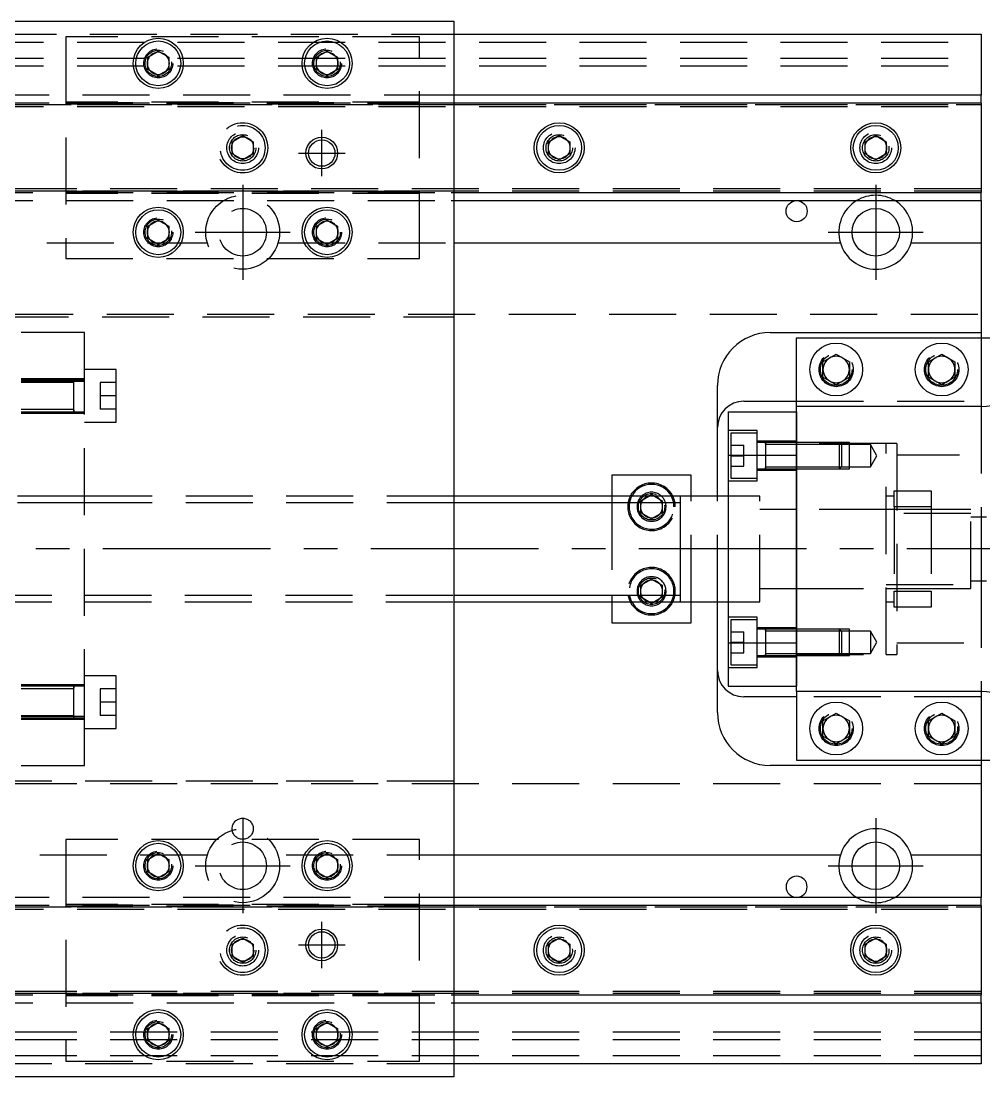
# Model space of a CAD drawing. Extents: x -20 to 623, y -288 to 102.
# Drawn here: x 218 to 400.5, y -100 to 100 of the extents above; entities that cross this region are included whole.
import ezdxf

# ---------------------------------------------------------------- set-up
doc = ezdxf.new("R2010")
doc.units = 0
doc.linetypes.add('CENTER', pattern=[50.8, 31.75, -6.35, 6.35, -6.35])
doc.linetypes.add('DASHED', pattern=[19.05, 12.7, -6.35])
doc.layers.get('0').update_dxf_attribs({"linetype": 'CONTINUOUS'})
doc.layers.add('CENTER', color=1, linetype='CENTER')

msp = doc.modelspace()

# ---------------------------------------------------------------- linework, layer by layer
at = {"color": 7, "linetype": 'CONTINUOUS'}
for p, q in [((100, 100), (300, 100)), ((300, 100), (300, -100)), ((300, 97.5), (400, 97.5)), ((400, 97.5), (400, 86)), ((242, 93.1547), (244, 94.309402)), ((244, 94.309402), (246, 93.1547)), ((274, 93.1547), (276, 94.309402)), ((276, 94.309402), (278, 93.1547)), ((242, 90.8453), (242, 93.1547)), ((246, 93.1547), (246, 90.8453)), ((274, 90.8453), (274, 93.1547)), ((278, 93.1547), (278, 90.8453)), ((244, 89.690598), (242, 90.8453)), ((246, 90.8453), (244, 89.690598)), ((276, 89.690598), (274, 90.8453)), ((278, 90.8453), (276, 89.690598)), ((400, 86), (300, 86)), ((400, 84.460392), (300, 84.460392)), ((400, 84.460392), (400, 86)), ((400, 84.460392), (400, 67.539608)), ((318, 77.1547), (320, 78.309402)), ((320, 78.309402), (322, 77.1547)), ((378, 77.1547), (380, 78.309402)), ((380, 78.309402), (382, 77.1547)), ((318, 74.8453), (318, 77.1547)), ((322, 77.1547), (322, 74.8453)), ((378, 74.8453), (378, 77.1547)), ((382, 77.1547), (382, 74.8453)), ((320, 73.690598), (318, 74.8453)), ((322, 74.8453), (320, 73.690598)), ((380, 73.690598), (378, 74.8453)), ((382, 74.8453), (380, 73.690598)), ((300, 67.539608), (400, 67.539608)), ((400, 66), (400, 67.539608)), ((300, 66), (400, 66)), ((400, 66), (400, 58)), ((242, 61.1547), (244, 62.309402)), ((244, 62.309402), (246, 61.1547)), ((274, 61.1547), (276, 62.309402)), ((276, 62.309402), (278, 61.1547)), ((242, 58.8453), (242, 61.1547)), ((246, 61.1547), (246, 58.8453)), ((274, 58.8453), (274, 61.1547)), ((278, 61.1547), (278, 58.8453)), ((244, 57.690598), (242, 58.8453)), ((246, 58.8453), (244, 57.690598)), ((276, 57.690598), (274, 58.8453)), ((278, 58.8453), (276, 57.690598)), ((300, 58), (373.291796, 58)), ((386.708204, 58), (400, 58)), ((400, 58), (400, 41)), ((360, 41), (400, 41)), ((400, 41), (400, 40)), ((365, 27), (365, 40)), ((365, 40), (410, 40)), ((370, 35.443376), (372.5, 36.886752)), ((372.5, 36.886752), (375, 35.443376)), ((390, 35.443376), (392.5, 36.886752)), ((392.5, 36.886752), (395, 35.443376)), ((370, 32.556624), (370, 35.443376)), ((375, 35.443376), (375, 32.556624)), ((390, 32.556624), (390, 35.443376)), ((395, 35.443376), (395, 32.556624)), ((372.5, 31.113248), (370, 32.556624)), ((375, 32.556624), (372.5, 31.113248)), ((392.5, 31.113248), (390, 32.556624)), ((395, 32.556624), (392.5, 31.113248)), ((350, 10), (350, 31)), ((228, 26.011846), (228, 26.012874)), ((355, 28), (365, 28)), ((365, 17.78342), (365, 27)), ((400, 27), (365, 27)), ((352, 26), (365, 26)), ((352, 26), (352, 17.78342)), ((352, 17.78342), (365, 17.78342)), ((352, 17.78342), (352, -17.78342)), ((365, 17.78342), (365, -17.78342)), ((365, -17.78342), (365, 17.78342)), ((330, 14), (330, 10)), ((345, 14), (330, 14)), ((345, 10), (345, 14)), ((343, 10), (300, 10)), ((343, 10), (342.995, 10)), ((343, -9.999498), (343, 10)), ((352, 10), (343, 10)), ((343.005, 10), (343, 10)), ((300, -10), (343, -10)), ((330, -10), (330, -14)), ((337.5, -10.309402), (336.964102, -10)), ((338.035898, -10), (337.5, -10.309402)), ((342.995, -10), (343, -10)), ((343, -10), (352, -10)), ((343, -10), (343.005, -10)), ((345, -14), (345, -10)), ((350, -31), (350, -10)), ((330, -14), (345, -14)), ((352, -17.78342), (365, -17.78342)), ((352, -17.78342), (352, -26)), ((365, -27), (365, -17.78342)), ((352, -26), (365, -26)), ((400, -27), (365, -27)), ((365, -27), (365, -40)), ((365, -28), (355, -28)), ((370, -32.556624), (372.5, -31.113248)), ((372.5, -31.113248), (375, -32.556624)), ((390, -32.556624), (392.5, -31.113248)), ((392.5, -31.113248), (395, -32.556624)), ((370, -35.443376), (370, -32.556624)), ((375, -32.556624), (375, -35.443376)), ((390, -35.443376), (390, -32.556624)), ((395, -32.556624), (395, -35.443376)), ((372.5, -36.886752), (370, -35.443376)), ((375, -35.443376), (372.5, -36.886752)), ((392.5, -36.886752), (390, -35.443376)), ((395, -35.443376), (392.5, -36.886752)), ((365, -40), (410, -40)), ((400, -40), (400, -41)), ((400, -41), (360, -41)), ((400, -41), (400, -58)), ((242, -58.8453), (244, -57.690598)), ((244, -57.690598), (246, -58.8453)), ((274, -58.8453), (276, -57.690598)), ((276, -57.690598), (278, -58.8453)), ((373.291796, -58), (300, -58)), ((400, -58), (386.708204, -58)), ((400, -58), (400, -66)), ((242, -61.1547), (242, -58.8453)), ((246, -58.8453), (246, -61.1547)), ((274, -61.1547), (274, -58.8453)), ((278, -58.8453), (278, -61.1547)), ((244, -62.309402), (242, -61.1547)), ((246, -61.1547), (244, -62.309402)), ((276, -62.309402), (274, -61.1547)), ((278, -61.1547), (276, -62.309402)), ((400, -66), (300, -66)), ((400, -67.539608), (400, -66)), ((400, -67.539608), (300, -67.539608)), ((400, -67.539608), (400, -84.460392)), ((318, -74.8453), (320, -73.690598)), ((320, -73.690598), (322, -74.8453)), ((378, -74.8453), (380, -73.690598)), ((380, -73.690598), (382, -74.8453)), ((318, -77.1547), (318, -74.8453)), ((322, -74.8453), (322, -77.1547)), ((378, -77.1547), (378, -74.8453)), ((382, -74.8453), (382, -77.1547)), ((320, -78.309402), (318, -77.1547)), ((322, -77.1547), (320, -78.309402)), ((380, -78.309402), (378, -77.1547)), ((382, -77.1547), (380, -78.309402)), ((300, -84.460392), (400, -84.460392)), ((300, -86), (400, -86)), ((400, -86), (400, -84.460392)), ((400, -86), (400, -97.5)), ((242, -90.8453), (244, -89.690598)), ((244, -89.690598), (246, -90.8453)), ((274, -90.8453), (276, -89.690598)), ((276, -89.690598), (278, -90.8453)), ((242, -93.1547), (242, -90.8453)), ((246, -90.8453), (246, -93.1547)), ((274, -93.1547), (274, -90.8453)), ((278, -90.8453), (278, -93.1547)), ((244, -94.309402), (242, -93.1547)), ((246, -93.1547), (244, -94.309402)), ((276, -94.309402), (274, -93.1547)), ((278, -93.1547), (276, -94.309402)), ((400, -97.5), (300, -97.5)), ((300, -100), (100, -100))]:
    msp.add_line(p, q, dxfattribs=at)
at = {"color": 3, "linetype": 'DASHED'}
for p, q in [((211.999994, 97.5), (300, 97.5)), ((293.5, 97), (226.5, 97)), ((226.5, 97), (226.5, 55)), ((293.5, 55), (293.5, 97)), ((0, 96), (400, 96)), ((0, 93), (400, 93)), ((246.483582, 92.286038), (246.5, 92)), ((278.483582, 92.286038), (278.5, 92)), ((0, 91.5), (400, 91.5)), ((0, 84.2), (400, 84.2)), ((100.5, 84.204452), (299.5, 84.204452)), ((299.5, 86), (207.5, 86)), ((299.5, 84.460392), (207.5, 84.460392)), ((293.5, 84.643014), (226.5, 84.643014)), ((226.5, 84.6), (293.5, 84.6)), ((226.5, 84.3), (293.5, 84.3)), ((300, 86), (299.5, 86)), ((300, 84.460392), (299.5, 84.460392)), ((299.5, 84.204452), (300, 84.204452)), ((300, 84.204452), (400, 84.204452)), ((0, 83.8), (400, 83.8)), ((258, 77.1547), (260, 78.309402)), ((260, 78.309402), (262, 77.1547)), ((257.5, 76), (257.518502, 76.303588)), ((258, 74.8453), (258, 77.1547)), ((262, 77.1547), (262, 74.8453)), ((317.5, 76), (317.518502, 76.303588)), ((382.483582, 76.286038), (382.5, 76)), ((260, 73.690598), (258, 74.8453)), ((262, 74.8453), (260, 73.690598)), ((400, 68.2), (0, 68.2)), ((400, 67.8), (0, 67.8)), ((299.5, 67.795548), (100.5, 67.795548)), ((207.5, 67.539608), (299.5, 67.539608)), ((293.5, 67.7), (226.5, 67.7)), ((293.5, 67.4), (226.5, 67.4)), ((293.5, 67.356986), (226.5, 67.356986)), ((300, 67.795548), (299.5, 67.795548)), ((299.5, 67.539608), (300, 67.539608)), ((400, 67.795548), (300, 67.795548)), ((207.5, 66), (299.5, 66)), ((299.5, 66), (300, 66)), ((246.483582, 60.286038), (246.5, 60)), ((273.5, 60), (273.512884, 60.253488)), ((146.708204, 58), (253.291796, 58)), ((266.708204, 58), (300, 58)), ((226.5, 55), (293.5, 55)), ((5.640312, 44.5), (400, 44.5)), ((100, 44), (300, 44)), ((230, 41), (218, 41)), ((230, 31.701734), (230, 41)), ((400, 40), (400, 28)), ((236, 34.011852), (230, 34.011852)), ((236, 24.011852), (236, 34.011852)), ((369.5, 34), (369.520026, 34.346056)), ((389.5, 34), (389.520026, 34.346056)), ((230, 32.261852), (218, 32.261852)), ((228.005, 32.011852), (218.00002, 32.011852)), ((230, 32.011852), (227.995, 32.011852)), ((228, 31.662054), (228, 32.011852)), ((228, 32.011852), (228, 31.662054)), ((230, 31.701734), (218, 31.701734)), ((228, 31.511852), (218.00002, 31.511852)), ((228, 26.361648), (228, 31.662054)), ((230, -31.701734), (230, 31.701734)), ((233, 31.511852), (233, 29.011852)), ((236, 31.511852), (233, 31.511852)), ((236, 29.011852), (233, 29.011852)), ((233, 29.011852), (233, 26.511852)), ((218.00002, 26.511852), (228, 26.511852)), ((218.00002, 26.011852), (228.005, 26.011852)), ((227.995, 26.011852), (230, 26.011852)), ((228, 26.011852), (228, 26.361648)), ((228, 26.361648), (228, 26.011852)), ((236, 26.511852), (233, 26.511852)), ((365, 28), (400, 28)), ((400, 28), (400, 27)), ((400, 27), (400, 6)), ((218, 25.761852), (230, 25.761852)), ((230, 24.011852), (236, 24.011852)), ((365, 26), (365, 17.78342)), ((357.5, 22.42767), (352, 22.42767)), ((357.5, 12.92767), (357.5, 22.42767)), ((352.5, 21.92767), (352.5, 13.42767)), ((357.5, 21.92767), (352.5, 21.92767)), ((365, 20.42767), (357.5, 20.42767)), ((359.1, 20.17767), (357.5, 20.17767)), ((359.1, 20.17767), (359.095, 20.17767)), ((359.1, 20.17767), (359.1, 19.92022)), ((359.1, 19.920202), (359.1, 20.17767)), ((359.105, 20.17767), (359.1, 20.17767)), ((364.99998, 20.17767), (359.1, 20.17767)), ((373.1, 20.17767), (365, 20.17767)), ((373.1, 20.177664), (365, 20.177664)), ((373.1, 15.17767), (373.1, 20.17767)), ((373.5, 19.77767), (373.1, 20.17767)), ((375, 20.177664), (373.10002, 20.177664)), ((375, 15.177674), (375, 20.177664)), ((352.5, 19.67767), (355, 19.67767)), ((355, 17.67767), (355, 19.67767)), ((359.1, 19.92022), (359.1, 15.435068)), ((364.99998, 19.77767), (359.1, 19.77767)), ((382, 20), (365, 20)), ((373.5, 19.77767), (365, 19.77767)), ((373.5, 19.77767), (373.5, 15.57767)), ((375, 19.77767), (373.50002, 19.77767)), ((379, 19.77767), (375, 19.77767)), ((379, 19.77767), (379, 15.57767)), ((380.212436, 17.67767), (379, 19.77767)), ((382, -20), (382, 20)), ((384, 20), (382, 20)), ((384, 20), (384, -20)), ((352.5, 17.67767), (355, 17.67767)), ((355, 15.67767), (355, 17.67767)), ((379, 15.57767), (380.212436, 17.67767)), ((453, 17.75), (384, 17.75)), ((352.5, 15.67767), (355, 15.67767)), ((357.5, 15.17767), (359.1, 15.17767)), ((357.5, 14.92767), (365, 14.92767)), ((359.095, 15.17767), (359.1, 15.17767)), ((359.1, 15.57767), (364.99998, 15.57767)), ((359.1, 15.17767), (359.1, 15.435118)), ((359.1, 15.435068), (359.1, 15.17767)), ((359.1, 15.17767), (359.105, 15.17767)), ((359.1, 15.17767), (364.99998, 15.17767)), ((365, 15.57767), (373.5, 15.57767)), ((365, 15.177674), (373.1, 15.177674)), ((365, 15.17767), (373.1, 15.17767)), ((373.1, 15.17767), (373.5, 15.57767)), ((373.10002, 15.177674), (375, 15.177674)), ((373.50002, 15.57767), (375, 15.57767)), ((375, 15.57767), (379, 15.57767)), ((352, 12.92767), (357.5, 12.92767)), ((352.5, 13.42767), (357.5, 13.42767)), ((336.964102, 10), (337.5, 10.309402)), ((337.5, 10.309402), (338.035898, 10)), ((383.5, 11), (390.5, 11)), ((383.5, 8), (383.5, 11)), ((390.5, 11), (390.5, 8)), ((230, 10), (173, 10)), ((230, 8.75), (173, 8.75)), ((300, 10), (230.00002, 10)), ((300, 8.75), (230.00002, 8.75)), ((330, 10), (330, 8.75)), ((330, 8.75), (330, -8.75)), ((335.5, 9.1547), (336.964102, 10)), ((335.5, 8.75), (335.5, 9.1547)), ((335.5, 6.8453), (335.5, 8.75)), ((338.035898, 10), (339.5, 9.1547)), ((339.5, 9.1547), (339.5, 8.75)), ((339.5, 8.75), (339.5, 6.8453)), ((339.983582, 8.286038), (340, 8)), ((345, -10), (345, 10)), ((350, -10), (350, 10)), ((358, 10), (352, 10)), ((358, -10), (358, 10)), ((383.5, 10), (382, 10)), ((337.5, 5.690598), (335.5, 6.8453)), ((339.5, 6.8453), (337.5, 5.690598)), ((365, 7.5), (358, 7.5)), ((382.005, 7.5), (365, 7.5)), ((390.5, 7.5), (381.995, 7.5)), ((398, 6.75), (382, 6.75)), ((390.5, 8), (383.5, 8)), ((383.5, 8), (383.5, -8)), ((390.5, 8), (390.5, -8)), ((398, 7.5), (390.5, 7.5)), ((398, -7.5), (398, 7.5)), ((401, 6), (398, 6)), ((400, 6), (400, -6)), ((335.5, -6.8453), (337.5, -5.690598)), ((337.5, -5.690598), (339.5, -6.8453)), ((398, -6), (401, -6)), ((400, -6), (400, -27)), ((335.5, -8.75), (335.5, -6.8453)), ((339.5, -6.8453), (339.5, -8.75)), ((339.983582, -7.713962), (340, -8)), ((358, -7.5), (365, -7.5)), ((365, -7.5), (382.005, -7.5)), ((381.995, -7.5), (390.5, -7.5)), ((382, -6.75), (398, -6.75)), ((383.5, -8), (390.5, -8)), ((383.5, -11), (383.5, -8)), ((390.5, -7.5), (398, -7.5)), ((390.5, -8), (390.5, -11)), ((173, -8.75), (230, -8.75)), ((173, -10), (230, -10)), ((230.00002, -8.75), (300, -8.75)), ((230.00002, -10), (300, -10)), ((330, -8.75), (330, -10)), ((335.5, -9.1547), (335.5, -8.75)), ((336.964102, -10), (335.5, -9.1547)), ((339.5, -9.1547), (338.035898, -10)), ((339.5, -8.75), (339.5, -9.1547)), ((343, -10), (343, -9.999498)), ((352, -10), (358, -10)), ((382, -10), (383.5, -10)), ((390.5, -11), (383.5, -11)), ((357.5, -12.92767), (352, -12.92767)), ((352.5, -13.42767), (352.5, -21.92767)), ((357.5, -13.42767), (352.5, -13.42767)), ((357.5, -22.42767), (357.5, -12.92767)), ((352.5, -15.67767), (355, -15.67767)), ((355, -17.67767), (355, -15.67767)), ((365, -14.92767), (357.5, -14.92767)), ((359.1, -15.17767), (357.5, -15.17767)), ((359.1, -15.17767), (359.095, -15.17767)), ((359.1, -15.17767), (359.1, -15.435118)), ((359.1, -15.435136), (359.1, -15.17767)), ((364.99998, -15.17767), (359.1, -15.17767)), ((359.105, -15.17767), (359.1, -15.17767)), ((359.1, -15.435118), (359.1, -19.920272)), ((364.99998, -15.57767), (359.1, -15.57767)), ((373.1, -15.17767), (365, -15.17767)), ((373.1, -15.177674), (365, -15.177674)), ((373.5, -15.57767), (365, -15.57767)), ((373.1, -20.17767), (373.1, -15.17767)), ((373.5, -15.57767), (373.1, -15.17767)), ((375, -15.177674), (373.10002, -15.177674)), ((373.5, -15.57767), (373.5, -19.77767)), ((375, -15.57767), (373.50002, -15.57767)), ((375, -20.177664), (375, -15.177674)), ((379, -15.57767), (375, -15.57767)), ((379, -15.57767), (379, -19.77767)), ((380.212436, -17.67767), (379, -15.57767)), ((352.5, -17.67767), (355, -17.67767)), ((355, -19.67767), (355, -17.67767)), ((365, -17.78342), (365, -26)), ((379, -19.77767), (380.212436, -17.67767)), ((384, -17.75), (453, -17.75)), ((352.5, -19.67767), (355, -19.67767)), ((359.1, -19.77767), (364.99998, -19.77767)), ((359.1, -20.17767), (359.1, -19.92022)), ((359.1, -19.920272), (359.1, -20.17767)), ((365, -19.77767), (373.5, -19.77767)), ((365, -20), (382, -20)), ((373.1, -20.17767), (373.5, -19.77767)), ((373.50002, -19.77767), (375, -19.77767)), ((375, -19.77767), (379, -19.77767)), ((382, -20), (384, -20)), ((352.5, -21.92767), (357.5, -21.92767)), ((357.5, -20.17767), (359.1, -20.17767)), ((357.5, -20.42767), (365, -20.42767)), ((359.095, -20.17767), (359.1, -20.17767)), ((359.1, -20.17767), (364.99998, -20.17767)), ((359.1, -20.17767), (359.105, -20.17767)), ((365, -20.177664), (373.1, -20.177664)), ((365, -20.17767), (373.1, -20.17767)), ((373.10002, -20.177664), (375, -20.177664)), ((352, -22.42767), (357.5, -22.42767)), ((230, -25.761852), (218, -25.761852)), ((236, -24.011852), (230, -24.011852)), ((236, -34.011852), (236, -24.011852)), ((228.005, -26.011852), (218.00002, -26.011852)), ((228, -26.511852), (218.00002, -26.511852)), ((230, -26.011852), (227.995, -26.011852)), ((228, -26.511852), (228, -26.011846)), ((228, -26.361648), (228, -26.011852)), ((228, -26.011852), (228, -26.361648)), ((228, -31.662054), (228, -26.361648)), ((233, -26.511852), (233, -29.011852)), ((236, -26.511852), (233, -26.511852)), ((400, -27), (400, -28)), ((236, -29.011852), (233, -29.011852)), ((233, -29.011852), (233, -31.511852)), ((400, -28), (365, -28)), ((400, -28), (400, -40)), ((230, -31.701734), (218, -31.701734)), ((230, -31.701734), (218, -31.701734)), ((218.00002, -31.511852), (228, -31.511852)), ((228, -32.011856), (228, -31.511852)), ((228, -32.011852), (228, -31.662054)), ((228, -31.662054), (228, -32.011852)), ((230, -41), (230, -31.701734)), ((236, -31.511852), (233, -31.511852)), ((218, -32.261852), (230, -32.261852)), ((218.00002, -32.011852), (228.005, -32.011852)), ((227.995, -32.011852), (230, -32.011852)), ((369.5, -34), (369.520026, -33.653944)), ((395.477798, -33.635694), (395.5, -34)), ((230, -34.011852), (236, -34.011852)), ((218, -41), (230, -41)), ((300, -44), (100, -44)), ((400, -44.5), (5.640312, -44.5)), ((293.5, -55), (226.5, -55)), ((226.5, -55), (226.5, -97)), ((293.5, -97), (293.5, -55)), ((253.291796, -58), (146.708204, -58)), ((300, -58), (266.708204, -58)), ((246.483582, -59.713962), (246.5, -60)), ((278.483582, -59.713962), (278.5, -60)), ((299.5, -66), (207.5, -66)), ((300, -66), (299.5, -66)), ((0, -67.8), (400, -67.8)), ((100.5, -67.795548), (299.5, -67.795548)), ((299.5, -67.539608), (207.5, -67.539608)), ((293.5, -67.356986), (226.5, -67.356986)), ((226.5, -67.4), (293.5, -67.4)), ((226.5, -67.7), (293.5, -67.7)), ((300, -67.539608), (299.5, -67.539608)), ((299.5, -67.795548), (300, -67.795548)), ((300, -67.795548), (400, -67.795548)), ((0, -68.2), (400, -68.2)), ((258, -74.8453), (260, -73.690598)), ((260, -73.690598), (262, -74.8453)), ((257.5, -76), (257.518502, -75.696412)), ((258, -77.1547), (258, -74.8453)), ((262, -74.8453), (262, -77.1547)), ((322.483582, -75.713962), (322.5, -76)), ((382.483582, -75.713962), (382.5, -76)), ((260, -78.309402), (258, -77.1547)), ((262, -77.1547), (260, -78.309402)), ((400, -83.8), (0, -83.8)), ((400, -84.2), (0, -84.2)), ((299.5, -84.204452), (100.5, -84.204452)), ((207.5, -84.460392), (299.5, -84.460392)), ((207.5, -86), (299.5, -86)), ((293.5, -84.3), (226.5, -84.3)), ((293.5, -84.6), (226.5, -84.6)), ((293.5, -84.643014), (226.5, -84.643014)), ((300, -84.204452), (299.5, -84.204452)), ((299.5, -84.460392), (300, -84.460392)), ((299.5, -86), (300, -86)), ((400, -84.204452), (300, -84.204452)), ((400, -91.5), (0, -91.5)), ((241.5, -92), (241.518502, -91.696412)), ((278.483582, -91.713962), (278.5, -92)), ((400, -93), (0, -93)), ((400, -96), (0, -96)), ((300, -97.5), (211.999994, -97.5)), ((226.5, -97), (293.5, -97))]:
    msp.add_line(p, q, dxfattribs=at)
at = {"color": 3, "linetype": 'CONTINUOUS'}
for p, q in [((343, 8.75), (300, 8.75)), ((300, -8.75), (343, -8.75))]:
    msp.add_line(p, q, dxfattribs=at)
at = {"color": 7, "linetype": 'CONTINUOUS'}
for centre, radius in [((244, 92), 4.75), ((244, 92), 4.25), ((276, 92), 4.75), ((276, 92), 4.25), ((320, 76), 4.75), ((320, 76), 4.25), ((380, 76), 4.75), ((380, 76), 4.25), ((275, 75), 2.5), ((244, 60), 4.75), ((244, 60), 4.25), ((276, 60), 4.75), ((276, 60), 4.25), ((365, 64), 2), ((380, 60), 4.5), ((372.5, 34), 5), ((392.5, 34), 5), ((372.5, -34), 5), ((392.5, -34), 5), ((244, -60), 4.75), ((244, -60), 4.25), ((276, -60), 4.75), ((276, -60), 4.25), ((380, -60), 4.5), ((320, -76), 4.75), ((320, -76), 4.25), ((380, -76), 4.75), ((380, -76), 4.25), ((275, -75), 2.5), ((244, -92), 4.75), ((244, -92), 4.25), ((276, -92), 4.75), ((276, -92), 4.25)]:
    msp.add_circle(centre, radius, dxfattribs=at)
at = {"color": 3, "linetype": 'DASHED'}
for centre, radius in [((244, 92), 2.75), ((244, 92), 2.5), ((276, 92), 2.75), ((276, 92), 2.5), ((260, 76), 4.75), ((260, 76), 4.25), ((260, 76), 3), ((260, 76), 2.5), ((260, 76), 2.1), ((320, 76), 3), ((320, 76), 2.5), ((380, 76), 3), ((380, 76), 2.5), ((260, 60), 7), ((260, 60), 4.5), ((244, 60), 2.75), ((244, 60), 2.5), ((276, 60), 2.75), ((276, 60), 2.5), ((372.5, 34), 3.25), ((372.5, 34), 3), ((392.5, 34), 3.25), ((392.5, 34), 3), ((337.5, 8), 2.5), ((337.5, -8), 2.5), ((372.5, -34), 3.25), ((372.5, -34), 3), ((392.5, -34), 3.25), ((392.5, -34), 3), ((260, -53), 2), ((260, -60), 7), ((260, -60), 4.5), ((244, -60), 2.75), ((244, -60), 2.5), ((276, -60), 2.75), ((276, -60), 2.5), ((260, -76), 4.75), ((260, -76), 4.25), ((260, -76), 3), ((260, -76), 2.5), ((260, -76), 2.1), ((320, -76), 3), ((320, -76), 2.5), ((380, -76), 3), ((380, -76), 2.5), ((244, -92), 2.75), ((244, -92), 2.5), ((276, -92), 2.75), ((276, -92), 2.5)]:
    msp.add_circle(centre, radius, dxfattribs=at)
at = {"color": 3, "linetype": 'CONTINUOUS'}
for centre in [(275, 75), (275, -75)]:
    msp.add_circle(centre, 3, dxfattribs=at)
at = {"color": 7, "linetype": 'CONTINUOUS'}
for centre, radius, start, end in [((244, 92), 2.1, 102.24721, 137.75279), ((244, 92), 2.1, 77.75279, 102.24721), ((244, 92), 2.1, 42.24721, 77.75279), ((276, 92), 2.1, 102.24721, 137.75279), ((276, 92), 2.1, 77.75279, 102.24721), ((276, 92), 2.1, 42.24721, 77.75279), ((244, 92), 2.1, 162.24721, 180), ((244, 92), 2.1, 137.75279, 162.24721), ((244, 92), 2.1, 17.75279, 42.24721), ((244, 92), 2.1, 342.24721, 17.75279), ((276, 92), 2.1, 162.24721, 180), ((276, 92), 2.1, 137.75279, 162.24721), ((276, 92), 2.1, 17.75279, 42.24721), ((276, 92), 2.1, 342.24721, 17.75279), ((244, 92), 2.1, 180, 197.75279), ((244, 92), 2.1, 197.75279, 222.24721), ((244, 92), 2.1, 222.24721, 257.75279), ((244, 92), 2.1, 282.24721, 317.75279), ((244, 92), 2.1, 317.75279, 342.24721), ((276, 92), 2.1, 180, 197.75279), ((276, 92), 2.1, 197.75279, 222.24721), ((276, 92), 2.1, 222.24721, 257.75279), ((276, 92), 2.1, 282.24721, 317.75279), ((276, 92), 2.1, 317.75279, 342.24721), ((244, 92), 2.1, 257.75279, 282.24721), ((276, 92), 2.1, 257.75279, 282.24721), ((320, 76), 2.1, 102.24721, 137.75279), ((320, 76), 2.1, 77.75279, 102.24721), ((320, 76), 2.1, 42.24721, 77.75279), ((380, 76), 2.1, 102.24721, 137.75279), ((380, 76), 2.1, 77.75279, 102.24721), ((380, 76), 2.1, 42.24721, 77.75279), ((320, 76), 2.1, 162.24721, 180), ((320, 76), 2.1, 137.75279, 162.24721), ((320, 76), 2.1, 17.75279, 42.24721), ((320, 76), 2.1, 342.24721, 17.75279), ((380, 76), 2.1, 162.24721, 180), ((380, 76), 2.1, 137.75279, 162.24721), ((380, 76), 2.1, 17.75279, 42.24721), ((380, 76), 2.1, 342.24721, 17.75279), ((320, 76), 2.1, 180, 197.75279), ((320, 76), 2.1, 197.75279, 222.24721), ((320, 76), 2.1, 222.24721, 257.75279), ((320, 76), 2.1, 282.24721, 317.75279), ((320, 76), 2.1, 317.75279, 342.24721), ((380, 76), 2.1, 180, 197.75279), ((380, 76), 2.1, 197.75279, 222.24721), ((380, 76), 2.1, 222.24721, 257.75279), ((380, 76), 2.1, 282.24721, 317.75279), ((380, 76), 2.1, 317.75279, 342.24721), ((320, 76), 2.1, 257.75279, 282.24721), ((380, 76), 2.1, 257.75279, 282.24721), ((380, 60), 7, 121.002719, 196.60155), ((380, 60), 7, 343.39845, 58.997281), ((244, 60), 2.1, 102.24721, 137.75279), ((244, 60), 2.1, 77.75279, 102.24721), ((244, 60), 2.1, 42.24721, 77.75279), ((276, 60), 2.1, 102.24721, 137.75279), ((276, 60), 2.1, 77.75279, 102.24721), ((276, 60), 2.1, 42.24721, 77.75279), ((244, 60), 2.1, 162.24721, 180), ((244, 60), 2.1, 137.75279, 162.24721), ((244, 60), 2.1, 17.75279, 42.24721), ((244, 60), 2.1, 342.24721, 17.75279), ((276, 60), 2.1, 162.24721, 180), ((276, 60), 2.1, 137.75279, 162.24721), ((276, 60), 2.1, 17.75279, 42.24721), ((276, 60), 2.1, 342.24721, 17.75279), ((244, 60), 2.1, 180, 197.75279), ((244, 60), 2.1, 197.75279, 222.24721), ((244, 60), 2.1, 222.24721, 257.75279), ((244, 60), 2.1, 282.24721, 317.75279), ((244, 60), 2.1, 317.75279, 342.24721), ((276, 60), 2.1, 180, 197.75279), ((276, 60), 2.1, 197.75279, 222.24721), ((276, 60), 2.1, 222.24721, 257.75279), ((276, 60), 2.1, 282.24721, 317.75279), ((276, 60), 2.1, 317.75279, 342.24721), ((244, 60), 2.1, 257.75279, 282.24721), ((276, 60), 2.1, 257.75279, 282.24721), ((380, 60), 7, 196.60155, 343.39845), ((360, 31), 10, 90, 180), ((372.5, 34), 2.5, 120, 180), ((372.5, 34), 2.5, 60, 120), ((372.5, 34), 2.5, 0, 60), ((392.5, 34), 2.5, 120, 180), ((392.5, 34), 2.5, 60, 120), ((392.5, 34), 2.5, 0, 60), ((400, 37), 10, 270, 0), ((372.5, 34), 2.5, 180, 240), ((372.5, 34), 2.5, 300, 0), ((392.5, 34), 2.5, 180, 240), ((392.5, 34), 2.5, 300, 0), ((372.5, 34), 2.5, 240, 300), ((392.5, 34), 2.5, 240, 300), ((355, 23), 5, 90, 180), ((337.5, 8), 4.5, 26.3878, 153.6122), ((337.5, 8), 4.25, 28.072487, 151.927513), ((337.5, -8), 4.5, 206.3878, 333.6122), ((337.5, -8), 4.25, 208.072487, 331.927513), ((355, -23), 5, 180, 270), ((400, -37), 10, 0, 90), ((360, -31), 10, 180, 270), ((372.5, -34), 2.5, 120, 180), ((372.5, -34), 2.5, 60, 120), ((372.5, -34), 2.5, 0, 60), ((392.5, -34), 2.5, 120, 180), ((392.5, -34), 2.5, 60, 120), ((392.5, -34), 2.5, 0, 60), ((372.5, -34), 2.5, 180, 240), ((372.5, -34), 2.5, 300, 0), ((392.5, -34), 2.5, 180, 240), ((392.5, -34), 2.5, 300, 0), ((372.5, -34), 2.5, 240, 300), ((392.5, -34), 2.5, 240, 300), ((380, -60), 7, 16.60155, 163.39845), ((244, -60), 2.1, 102.24721, 137.75279), ((244, -60), 2.1, 77.75279, 102.24721), ((244, -60), 2.1, 42.24721, 77.75279), ((276, -60), 2.1, 102.24721, 137.75279), ((276, -60), 2.1, 77.75279, 102.24721), ((276, -60), 2.1, 42.24721, 77.75279), ((380, -60), 7, 163.39845, 238.997281), ((380, -60), 7, 301.002719, 16.60155), ((244, -60), 2.1, 162.24721, 180), ((244, -60), 2.1, 180, 197.75279), ((244, -60), 2.1, 137.75279, 162.24721), ((244, -60), 2.1, 17.75279, 42.24721), ((244, -60), 2.1, 342.24721, 17.75279), ((276, -60), 2.1, 162.24721, 180), ((276, -60), 2.1, 180, 197.75279), ((276, -60), 2.1, 137.75279, 162.24721), ((276, -60), 2.1, 17.75279, 42.24721), ((276, -60), 2.1, 342.24721, 17.75279), ((244, -60), 2.1, 197.75279, 222.24721), ((244, -60), 2.1, 222.24721, 257.75279), ((244, -60), 2.1, 282.24721, 317.75279), ((244, -60), 2.1, 317.75279, 342.24721), ((276, -60), 2.1, 197.75279, 222.24721), ((276, -60), 2.1, 222.24721, 257.75279), ((276, -60), 2.1, 282.24721, 317.75279), ((276, -60), 2.1, 317.75279, 342.24721), ((365, -64), 2, 90, 270), ((365, -64), 2, 270, 90), ((244, -60), 2.1, 257.75279, 282.24721), ((276, -60), 2.1, 257.75279, 282.24721), ((320, -76), 2.1, 102.24721, 137.75279), ((320, -76), 2.1, 77.75279, 102.24721), ((320, -76), 2.1, 42.24721, 77.75279), ((380, -76), 2.1, 102.24721, 137.75279), ((380, -76), 2.1, 77.75279, 102.24721), ((380, -76), 2.1, 42.24721, 77.75279), ((320, -76), 2.1, 162.24721, 180), ((320, -76), 2.1, 180, 197.75279), ((320, -76), 2.1, 137.75279, 162.24721), ((320, -76), 2.1, 17.75279, 42.24721), ((320, -76), 2.1, 342.24721, 17.75279), ((380, -76), 2.1, 162.24721, 180), ((380, -76), 2.1, 180, 197.75279), ((380, -76), 2.1, 137.75279, 162.24721), ((380, -76), 2.1, 17.75279, 42.24721), ((380, -76), 2.1, 342.24721, 17.75279), ((320, -76), 2.1, 197.75279, 222.24721), ((320, -76), 2.1, 222.24721, 257.75279), ((320, -76), 2.1, 282.24721, 317.75279), ((320, -76), 2.1, 317.75279, 342.24721), ((380, -76), 2.1, 197.75279, 222.24721), ((380, -76), 2.1, 222.24721, 257.75279), ((380, -76), 2.1, 282.24721, 317.75279), ((380, -76), 2.1, 317.75279, 342.24721), ((320, -76), 2.1, 257.75279, 282.24721), ((380, -76), 2.1, 257.75279, 282.24721), ((244, -92), 2.1, 102.24721, 137.75279), ((244, -92), 2.1, 77.75279, 102.24721), ((244, -92), 2.1, 42.24721, 77.75279), ((276, -92), 2.1, 102.24721, 137.75279), ((276, -92), 2.1, 77.75279, 102.24721), ((276, -92), 2.1, 42.24721, 77.75279), ((244, -92), 2.1, 162.24721, 180), ((244, -92), 2.1, 180, 197.75279), ((244, -92), 2.1, 137.75279, 162.24721), ((244, -92), 2.1, 17.75279, 42.24721), ((244, -92), 2.1, 342.24721, 17.75279), ((276, -92), 2.1, 162.24721, 180), ((276, -92), 2.1, 180, 197.75279), ((276, -92), 2.1, 137.75279, 162.24721), ((276, -92), 2.1, 17.75279, 42.24721), ((276, -92), 2.1, 342.24721, 17.75279), ((244, -92), 2.1, 197.75279, 222.24721), ((244, -92), 2.1, 222.24721, 257.75279), ((244, -92), 2.1, 282.24721, 317.75279), ((244, -92), 2.1, 317.75279, 342.24721), ((276, -92), 2.1, 197.75279, 222.24721), ((276, -92), 2.1, 222.24721, 257.75279), ((276, -92), 2.1, 282.24721, 317.75279), ((276, -92), 2.1, 317.75279, 342.24721), ((244, -92), 2.1, 257.75279, 282.24721), ((276, -92), 2.1, 257.75279, 282.24721)]:
    msp.add_arc(centre, radius, start, end, dxfattribs=at)
at = {"color": 3, "linetype": 'DASHED'}
for centre, radius, start, end in [((380, 60), 7, 58.997281, 121.002719), ((337.5, 8), 4.5, 153.6122, 170.405932), ((337.5, 8), 4.25, 151.927513, 169.835751), ((337.5, 8), 2.75, 133.341758, 164.17338), ((337.5, 8), 2.75, 46.658242, 133.341758), ((337.5, 8), 2.1, 107.75279, 137.75279), ((337.5, 8), 2.1, 102.24721, 107.75279), ((337.5, 8), 2.1, 77.75279, 102.24721), ((337.5, 8), 2.1, 72.24721, 77.75279), ((337.5, 8), 2.1, 42.24721, 72.24721), ((337.5, 8), 2.75, 15.82662, 46.658242), ((337.5, 8), 4.25, 10.164249, 28.072487), ((337.5, 8), 4.5, 9.594068, 26.3878), ((337.5, 8), 4.5, 170.405932, 0), ((337.5, 8), 4.25, 169.835751, 0), ((337.5, 8), 2.75, 180, 15.82662), ((337.5, 8), 2.75, 164.17338, 180), ((337.5, 8), 2.1, 162.24721, 180), ((337.5, 8), 2.1, 159.075168, 162.24721), ((337.5, 8), 2.1, 137.75279, 159.075168), ((337.5, 8), 2.1, 20.924832, 42.24721), ((337.5, 8), 2.1, 17.75279, 20.924832), ((337.5, 8), 2.1, 342.24721, 17.75279), ((337.5, 8), 4.25, 0, 10.164249), ((337.5, 8), 4.5, 0, 9.594068), ((337.5, 8), 2.1, 180, 197.75279), ((337.5, 8), 2.1, 197.75279, 222.24721), ((337.5, 8), 2.1, 222.24721, 257.75279), ((337.5, 8), 2.1, 282.24721, 317.75279), ((337.5, 8), 2.1, 317.75279, 342.24721), ((337.5, 8), 2.1, 257.75279, 282.24721), ((337.5, -8), 4.5, 0, 189.594068), ((337.5, -8), 4.25, 0, 190.164249), ((337.5, -8), 2.75, 344.17338, 180), ((337.5, -8), 2.1, 102.24721, 137.75279), ((337.5, -8), 2.1, 77.75279, 102.24721), ((337.5, -8), 2.1, 42.24721, 77.75279), ((337.5, -8), 2.75, 180, 195.82662), ((337.5, -8), 2.1, 162.24721, 180), ((337.5, -8), 2.1, 180, 197.75279), ((337.5, -8), 2.1, 137.75279, 162.24721), ((337.5, -8), 2.1, 17.75279, 42.24721), ((337.5, -8), 2.1, 342.24721, 17.75279), ((337.5, -8), 4.25, 349.835751, 0), ((337.5, -8), 4.5, 350.405932, 0), ((337.5, -8), 4.5, 189.594068, 206.3878), ((337.5, -8), 4.25, 190.164249, 208.072487), ((337.5, -8), 2.75, 195.82662, 226.658242), ((337.5, -8), 2.1, 197.75279, 200.924832), ((337.5, -8), 2.1, 200.924832, 222.24721), ((337.5, -8), 2.1, 222.24721, 252.24721), ((337.5, -8), 2.1, 287.75279, 317.75279), ((337.5, -8), 2.1, 317.75279, 339.075168), ((337.5, -8), 2.75, 313.341758, 344.17338), ((337.5, -8), 2.1, 339.075168, 342.24721), ((337.5, -8), 4.25, 331.927513, 349.835751), ((337.5, -8), 4.5, 333.6122, 350.405932), ((337.5, -8), 2.75, 226.658242, 313.341758), ((337.5, -8), 2.1, 252.24721, 257.75279), ((337.5, -8), 2.1, 257.75279, 282.24721), ((337.5, -8), 2.1, 282.24721, 287.75279), ((380, -60), 7, 238.997281, 301.002719)]:
    msp.add_arc(centre, radius, start, end, dxfattribs=at)
at = {"layer": 'CENTER', "color": 1, "linetype": 'CENTER'}
for p, q in [((275, 70.6), (275, 79.4)), ((270.6, 75), (279.4, 75)), ((260, 69), (260, 51)), ((380, 69), (380, 51)), ((251, 60), (269, 60)), ((371, 60), (389, 60)), ((468.445, 0), (-20, 0)), ((260, -51), (260, -69)), ((380, -51), (380, -69)), ((251, -60), (269, -60)), ((371, -60), (389, -60)), ((275, -79.4), (275, -70.6)), ((270.6, -75), (279.4, -75))]:
    msp.add_line(p, q, dxfattribs=at)

doc.saveas('drawing.dxf')
